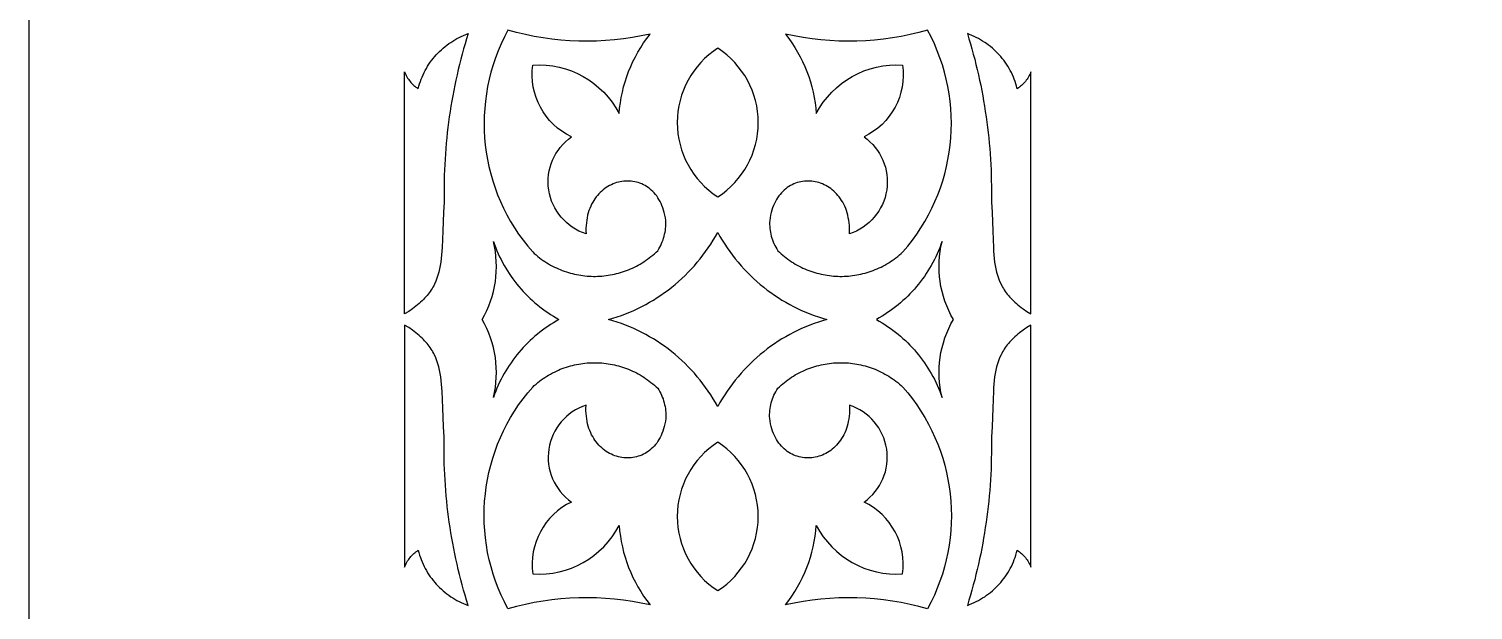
# Model space of a CAD drawing. Extents: x -660 to 660, y -460 to 460.
# Drawn here: x -660 to -429.4, y 189.2 to 282 of the extents above; entities that cross this region are included whole.
import ezdxf

# ---------------------------------------------------------------- set-up
doc = ezdxf.new("R2010")
doc.units = 0
doc.layers.add('LAYER_1', color=18, linetype='CONTINUOUS')

msp = doc.modelspace()

# ---------------------------------------------------------------- linework, layer by layer
at = {"layer": 'LAYER_1'}
for points in [[(-660, -460), (660, -460), (660, 460), (-660, 460)], [(-600, 236.5), (-600, 275.15), (-599.92, 274.94), (-599.83, 274.74), (-599.73, 274.55), (-599.63, 274.35), (-599.52, 274.16), (-599.4, 273.98), (-599.27, 273.8), (-599.14, 273.63), (-599, 273.46), (-598.85, 273.3), (-598.69, 273.14), (-598.53, 272.99), (-598.37, 272.85), (-598.19, 272.71), (-598.02, 272.58), (-597.83, 272.46), (-597.73, 272.84), (-597.62, 273.22), (-597.49, 273.59), (-597.36, 273.96), (-597.21, 274.32), (-597.06, 274.67), (-596.89, 275.02), (-596.71, 275.37), (-596.52, 275.7), (-596.32, 276.04), (-596.12, 276.36), (-595.9, 276.68), (-595.67, 276.99), (-595.44, 277.29), (-595.19, 277.58), (-594.94, 277.87), (-594.68, 278.15), (-594.41, 278.42), (-594.13, 278.68), (-593.85, 278.94), (-593.55, 279.18), (-593.25, 279.42), (-592.94, 279.65), (-592.63, 279.86), (-592.3, 280.07), (-591.97, 280.27), (-591.64, 280.46), (-591.29, 280.64), (-590.95, 280.81), (-590.59, 280.97), (-590.23, 281.11), (-589.86, 281.25), (-590.11, 280.44), (-590.35, 279.62), (-590.59, 278.8), (-590.81, 277.98), (-591.03, 277.16), (-591.24, 276.33), (-591.44, 275.5), (-591.63, 274.67), (-591.81, 273.84), (-591.99, 273.01), (-592.15, 272.18), (-592.31, 271.34), (-592.46, 270.5), (-592.6, 269.66), (-592.73, 268.82), (-592.86, 267.98), (-592.98, 267.14), (-593.08, 266.29), (-593.18, 265.45), (-593.27, 264.6), (-593.36, 263.75), (-593.43, 262.9), (-593.49, 262.05), (-593.55, 261.2), (-593.6, 260.35), (-593.64, 259.49), (-593.67, 258.64), (-593.69, 257.79), (-593.71, 256.93), (-593.71, 256.07), (-593.71, 255.22), (-593.7, 254.36), (-593.75, 253.53), (-593.8, 252.73), (-593.87, 251.2), (-593.92, 249.76), (-593.96, 248.4), (-594.02, 247.13), (-594.05, 246.52), (-594.1, 245.92), (-594.15, 245.35), (-594.22, 244.79), (-594.31, 244.24), (-594.41, 243.71), (-594.53, 243.19), (-594.67, 242.69), (-594.83, 242.2), (-595.02, 241.71), (-595.24, 241.24), (-595.36, 241.01), (-595.48, 240.78), (-595.62, 240.55), (-595.76, 240.33), (-595.91, 240.1), (-596.07, 239.88), (-596.24, 239.66), (-596.42, 239.44), (-596.6, 239.23), (-596.8, 239.01), (-597.01, 238.8), (-597.22, 238.58), (-597.45, 238.37), (-597.69, 238.16), (-597.94, 237.95), (-598.2, 237.74), (-598.47, 237.53), (-598.75, 237.32), (-599.35, 236.91)], [(-500, 236.5), (-500, 275.15), (-500.08, 274.94), (-500.17, 274.74), (-500.27, 274.55), (-500.37, 274.35), (-500.48, 274.16), (-500.6, 273.98), (-500.73, 273.8), (-500.86, 273.63), (-501, 273.46), (-501.15, 273.3), (-501.31, 273.14), (-501.47, 272.99), (-501.63, 272.85), (-501.81, 272.71), (-501.98, 272.58), (-502.17, 272.46), (-502.27, 272.84), (-502.38, 273.22), (-502.51, 273.59), (-502.64, 273.96), (-502.79, 274.32), (-502.94, 274.67), (-503.11, 275.02), (-503.29, 275.37), (-503.48, 275.7), (-503.68, 276.04), (-503.88, 276.36), (-504.1, 276.68), (-504.33, 276.99), (-504.56, 277.29), (-504.81, 277.58), (-505.06, 277.87), (-505.32, 278.15), (-505.59, 278.42), (-505.87, 278.68), (-506.15, 278.94), (-506.45, 279.18), (-506.75, 279.42), (-507.06, 279.65), (-507.37, 279.86), (-507.7, 280.07), (-508.03, 280.27), (-508.36, 280.46), (-508.71, 280.64), (-509.05, 280.81), (-509.41, 280.97), (-509.77, 281.11), (-510.14, 281.25), (-509.89, 280.44), (-509.65, 279.62), (-509.41, 278.8), (-509.19, 277.98), (-508.97, 277.16), (-508.76, 276.33), (-508.56, 275.5), (-508.37, 274.67), (-508.19, 273.84), (-508.01, 273.01), (-507.85, 272.18), (-507.69, 271.34), (-507.54, 270.5), (-507.4, 269.66), (-507.27, 268.82), (-507.14, 267.98), (-507.02, 267.14), (-506.92, 266.29), (-506.82, 265.45), (-506.73, 264.6), (-506.64, 263.75), (-506.57, 262.9), (-506.51, 262.05), (-506.45, 261.2), (-506.4, 260.35), (-506.36, 259.49), (-506.33, 258.64), (-506.31, 257.79), (-506.29, 256.93), (-506.29, 256.07), (-506.29, 255.22), (-506.3, 254.36), (-506.25, 253.53), (-506.2, 252.73), (-506.13, 251.2), (-506.08, 249.76), (-506.04, 248.4), (-505.98, 247.13), (-505.95, 246.52), (-505.9, 245.92), (-505.85, 245.35), (-505.78, 244.79), (-505.69, 244.24), (-505.59, 243.71), (-505.47, 243.19), (-505.33, 242.69), (-505.17, 242.2), (-504.98, 241.71), (-504.76, 241.24), (-504.64, 241.01), (-504.52, 240.78), (-504.38, 240.55), (-504.24, 240.33), (-504.09, 240.1), (-503.93, 239.88), (-503.76, 239.66), (-503.58, 239.44), (-503.4, 239.23), (-503.2, 239.01), (-502.99, 238.8), (-502.78, 238.58), (-502.55, 238.37), (-502.31, 238.16), (-502.06, 237.95), (-501.8, 237.74), (-501.53, 237.53), (-501.25, 237.32), (-500.65, 236.91)], [(-567.44, 235.61), (-566.75, 235.81), (-566.07, 236.03), (-565.39, 236.26), (-564.72, 236.51), (-564.06, 236.78), (-563.4, 237.06), (-562.76, 237.36), (-562.12, 237.68), (-561.49, 238.01), (-560.87, 238.36), (-560.26, 238.72), (-559.66, 239.1), (-559.06, 239.49), (-558.48, 239.9), (-557.91, 240.32), (-557.35, 240.76), (-556.8, 241.21), (-556.26, 241.67), (-555.73, 242.15), (-555.21, 242.64), (-554.71, 243.15), (-554.22, 243.66), (-553.73, 244.2), (-553.27, 244.74), (-552.81, 245.3), (-552.37, 245.86), (-551.94, 246.45), (-551.52, 247.04), (-551.12, 247.64), (-550.73, 248.26), (-550.36, 248.88), (-550, 249.52), (-549.64, 248.88), (-549.27, 248.26), (-548.88, 247.64), (-548.48, 247.04), (-548.06, 246.45), (-547.63, 245.86), (-547.19, 245.3), (-546.73, 244.74), (-546.27, 244.2), (-545.78, 243.66), (-545.29, 243.15), (-544.79, 242.64), (-544.27, 242.15), (-543.74, 241.67), (-543.2, 241.21), (-542.65, 240.76), (-542.09, 240.32), (-541.52, 239.9), (-540.94, 239.49), (-540.34, 239.1), (-539.74, 238.72), (-539.13, 238.36), (-538.51, 238.01), (-537.88, 237.68), (-537.24, 237.36), (-536.6, 237.06), (-535.94, 236.78), (-535.28, 236.51), (-534.61, 236.26), (-533.93, 236.03), (-533.25, 235.81), (-532.56, 235.61), (-533.25, 235.41), (-533.93, 235.2), (-534.61, 234.96), (-535.28, 234.71), (-535.94, 234.45), (-536.6, 234.16), (-537.24, 233.86), (-537.88, 233.55), (-538.51, 233.22), (-539.13, 232.87), (-539.74, 232.51), (-540.34, 232.13), (-540.94, 231.73), (-541.52, 231.33), (-542.09, 230.91), (-542.65, 230.47), (-543.2, 230.02), (-543.74, 229.55), (-544.27, 229.08), (-544.79, 228.58), (-545.29, 228.08), (-545.78, 227.56), (-546.27, 227.03), (-546.73, 226.48), (-547.19, 225.93), (-547.63, 225.36), (-548.06, 224.78), (-548.48, 224.19), (-548.88, 223.58), (-549.27, 222.97), (-549.64, 222.34), (-550, 221.7), (-550.36, 222.34), (-550.73, 222.97), (-551.12, 223.58), (-551.52, 224.19), (-551.94, 224.78), (-552.37, 225.36), (-552.81, 225.93), (-553.27, 226.48), (-553.73, 227.03), (-554.22, 227.56), (-554.71, 228.08), (-555.21, 228.58), (-555.73, 229.08), (-556.26, 229.55), (-556.8, 230.02), (-557.35, 230.47), (-557.91, 230.91), (-558.48, 231.33), (-559.06, 231.73), (-559.66, 232.13), (-560.26, 232.51), (-560.87, 232.87), (-561.49, 233.22), (-562.12, 233.55), (-562.76, 233.86), (-563.4, 234.16), (-564.06, 234.45), (-564.72, 234.71), (-565.39, 234.96), (-566.07, 235.2), (-566.75, 235.41)], [(-600, 196.07), (-599.92, 196.28), (-599.83, 196.48), (-599.73, 196.68), (-599.63, 196.87), (-599.52, 197.06), (-599.4, 197.24), (-599.27, 197.42), (-599.14, 197.6), (-599, 197.76), (-598.85, 197.93), (-598.69, 198.08), (-598.53, 198.23), (-598.37, 198.38), (-598.19, 198.51), (-598.02, 198.64), (-597.83, 198.77), (-597.73, 198.39), (-597.62, 198.01), (-597.49, 197.64), (-597.36, 197.27), (-597.21, 196.91), (-597.06, 196.55), (-596.89, 196.2), (-596.71, 195.86), (-596.52, 195.52), (-596.32, 195.19), (-596.12, 194.87), (-595.9, 194.55), (-595.67, 194.24), (-595.44, 193.94), (-595.19, 193.64), (-594.94, 193.35), (-594.68, 193.08), (-594.41, 192.8), (-594.13, 192.54), (-593.85, 192.29), (-593.55, 192.04), (-593.25, 191.81), (-592.94, 191.58), (-592.63, 191.36), (-592.3, 191.15), (-591.97, 190.95), (-591.64, 190.76), (-591.29, 190.58), (-590.95, 190.42), (-590.59, 190.26), (-590.23, 190.11), (-589.86, 189.97), (-590.11, 190.79), (-590.35, 191.61), (-590.59, 192.42), (-590.81, 193.25), (-591.03, 194.07), (-591.24, 194.89), (-591.44, 195.72), (-591.63, 196.55), (-591.81, 197.38), (-591.99, 198.21), (-592.15, 199.05), (-592.31, 199.88), (-592.46, 200.72), (-592.6, 201.56), (-592.73, 202.4), (-592.86, 203.24), (-592.98, 204.09), (-593.08, 204.93), (-593.18, 205.78), (-593.27, 206.63), (-593.36, 207.47), (-593.43, 208.32), (-593.49, 209.17), (-593.55, 210.03), (-593.6, 210.88), (-593.64, 211.73), (-593.67, 212.58), (-593.69, 213.44), (-593.71, 214.29), (-593.71, 215.15), (-593.71, 216.01), (-593.7, 216.86), (-593.75, 217.69), (-593.8, 218.49), (-593.87, 220.03), (-593.92, 221.47), (-593.96, 222.82), (-594.02, 224.1), (-594.05, 224.71), (-594.1, 225.3), (-594.15, 225.88), (-594.22, 226.44), (-594.31, 226.98), (-594.41, 227.51), (-594.53, 228.03), (-594.67, 228.53), (-594.83, 229.03), (-595.02, 229.51), (-595.24, 229.98), (-595.36, 230.21), (-595.48, 230.44), (-595.62, 230.67), (-595.76, 230.9), (-595.91, 231.12), (-596.07, 231.34), (-596.24, 231.56), (-596.42, 231.78), (-596.6, 232), (-596.8, 232.21), (-597.01, 232.43), (-597.22, 232.64), (-597.45, 232.85), (-597.69, 233.07), (-597.94, 233.28), (-598.2, 233.48), (-598.47, 233.69), (-598.75, 233.9), (-599.35, 234.31), (-600, 234.73)], [(-510.14, 189.97), (-509.77, 190.11), (-509.41, 190.26), (-509.05, 190.42), (-508.71, 190.58), (-508.36, 190.76), (-508.03, 190.95), (-507.7, 191.15), (-507.37, 191.36), (-507.06, 191.58), (-506.75, 191.81), (-506.45, 192.04), (-506.15, 192.29), (-505.87, 192.54), (-505.59, 192.8), (-505.32, 193.08), (-505.06, 193.35), (-504.81, 193.64), (-504.56, 193.94), (-504.33, 194.24), (-504.1, 194.55), (-503.88, 194.87), (-503.68, 195.19), (-503.48, 195.52), (-503.29, 195.86), (-503.11, 196.2), (-502.94, 196.55), (-502.79, 196.91), (-502.64, 197.27), (-502.51, 197.64), (-502.38, 198.01), (-502.27, 198.39), (-502.17, 198.77), (-501.98, 198.64), (-501.81, 198.51), (-501.63, 198.38), (-501.47, 198.23), (-501.31, 198.08), (-501.15, 197.93), (-501, 197.76), (-500.86, 197.6), (-500.73, 197.42), (-500.6, 197.24), (-500.48, 197.06), (-500.37, 196.87), (-500.27, 196.68), (-500.17, 196.48), (-500.08, 196.28), (-500, 196.07), (-500, 234.73), (-500.65, 234.31), (-501.25, 233.9), (-501.8, 233.48), (-502.06, 233.28), (-502.31, 233.07), (-502.55, 232.85), (-502.78, 232.64), (-502.99, 232.43), (-503.2, 232.21), (-503.4, 232), (-503.58, 231.78), (-503.76, 231.56), (-503.93, 231.34), (-504.09, 231.12), (-504.24, 230.9), (-504.38, 230.67), (-504.52, 230.44), (-504.64, 230.21), (-504.76, 229.98), (-504.98, 229.51), (-505.17, 229.03), (-505.33, 228.53), (-505.47, 228.03), (-505.59, 227.51), (-505.69, 226.98), (-505.78, 226.44), (-505.85, 225.88), (-505.9, 225.3), (-505.95, 224.71), (-505.98, 224.1), (-506.04, 222.82), (-506.08, 221.47), (-506.13, 220.03), (-506.2, 218.49), (-506.25, 217.69), (-506.3, 216.86), (-506.29, 216.01), (-506.29, 215.15), (-506.29, 214.29), (-506.31, 213.44), (-506.33, 212.58), (-506.36, 211.73), (-506.4, 210.88), (-506.45, 210.03), (-506.51, 209.17), (-506.57, 208.32), (-506.64, 207.47), (-506.73, 206.63), (-506.82, 205.78), (-506.92, 204.93), (-507.02, 204.09), (-507.14, 203.24), (-507.27, 202.4), (-507.4, 201.56), (-507.54, 200.72), (-507.69, 199.88), (-507.85, 199.05), (-508.01, 198.21), (-508.19, 197.38), (-508.37, 196.55), (-508.56, 195.72), (-508.76, 194.89), (-508.97, 194.07), (-509.19, 193.25), (-509.41, 192.42), (-509.65, 191.61), (-509.89, 190.79)]]:
    msp.add_lwpolyline(points, close=True, dxfattribs=at)
for points in [[(-579.55, 246.39), (-579.29, 246.15), (-579.01, 245.91), (-578.74, 245.68), (-578.46, 245.46), (-578.17, 245.25), (-577.88, 245.05), (-577.59, 244.85), (-577.3, 244.66), (-577, 244.48), (-576.69, 244.31), (-576.39, 244.15), (-576.08, 243.99), (-575.77, 243.84), (-575.45, 243.7), (-575.14, 243.57), (-574.82, 243.44), (-574.5, 243.32), (-574.17, 243.22), (-573.85, 243.11), (-573.52, 243.02), (-573.19, 242.93), (-572.86, 242.86), (-572.53, 242.79), (-572.2, 242.72), (-571.87, 242.67), (-571.53, 242.62), (-571.2, 242.58), (-570.86, 242.55), (-570.52, 242.53), (-570.19, 242.51), (-569.85, 242.5), (-569.51, 242.5), (-569.18, 242.51), (-568.84, 242.53), (-568.5, 242.55), (-568.17, 242.58), (-567.83, 242.62), (-567.5, 242.67), (-567.17, 242.72), (-566.83, 242.78), (-566.5, 242.85), (-566.17, 242.93), (-565.85, 243.02), (-565.52, 243.11), (-565.2, 243.21), (-564.88, 243.32), (-564.56, 243.44), (-564.24, 243.56), (-563.92, 243.69), (-563.61, 243.83), (-563.3, 243.98), (-562.99, 244.14), (-562.69, 244.3), (-562.39, 244.47), (-562.09, 244.65), (-561.8, 244.83), (-561.51, 245.03), (-561.22, 245.23), (-560.94, 245.44), (-560.66, 245.65), (-560.39, 245.88), (-560.12, 246.11), (-559.85, 246.35), (-559.59, 246.6), (-559.42, 246.87), (-559.26, 247.14), (-559.11, 247.43), (-558.98, 247.72), (-558.85, 248.01), (-558.74, 248.31), (-558.64, 248.61), (-558.55, 248.91), (-558.48, 249.22), (-558.41, 249.53), (-558.36, 249.84), (-558.33, 250.16), (-558.3, 250.47), (-558.29, 250.79), (-558.29, 251.11), (-558.3, 251.43), (-558.36, 251.86), (-558.44, 252.28), (-558.54, 252.68), (-558.64, 253.07), (-558.77, 253.44), (-558.9, 253.8), (-559.05, 254.13), (-559.21, 254.46), (-559.38, 254.77), (-559.56, 255.06), (-559.75, 255.33), (-559.96, 255.59), (-560.17, 255.84), (-560.39, 256.07), (-560.62, 256.28), (-560.86, 256.48), (-561.1, 256.67), (-561.35, 256.84), (-561.61, 256.99), (-561.87, 257.13), (-562.14, 257.25), (-562.42, 257.36), (-562.69, 257.46), (-562.98, 257.54), (-563.26, 257.6), (-563.55, 257.65), (-563.83, 257.69), (-564.13, 257.71), (-564.42, 257.72), (-564.71, 257.71), (-565, 257.69), (-565.29, 257.65), (-565.58, 257.6), (-565.87, 257.53), (-566.15, 257.46), (-566.43, 257.36), (-566.71, 257.25), (-566.99, 257.13), (-567.26, 257), (-567.53, 256.85), (-567.79, 256.69), (-568.04, 256.51), (-568.29, 256.32), (-568.53, 256.12), (-568.76, 255.9), (-568.99, 255.67), (-569.2, 255.43), (-569.41, 255.17), (-569.61, 254.9), (-569.79, 254.61), (-569.97, 254.32), (-570.14, 254.01), (-570.29, 253.68), (-570.43, 253.35), (-570.56, 253), (-570.67, 252.64), (-570.77, 252.26), (-570.85, 251.87), (-570.92, 251.47), (-570.98, 251.06), (-571.02, 250.64), (-571.04, 250.2), (-571.04, 249.75), (-571.03, 249.28, -0.618339), (-573.36, 264.76, -0.325211), (-579.53, 276.24, -0.29733), (-565.74, 268.49, -0.149529), (-560.81, 281.19, -0.127005), (-583.51, 281.8, 0.315316)], [(-540.41, 246.6), (-540.15, 246.35), (-539.88, 246.11), (-539.61, 245.88), (-539.34, 245.65), (-539.06, 245.44), (-538.78, 245.23), (-538.49, 245.03), (-538.2, 244.83), (-537.91, 244.65), (-537.61, 244.47), (-537.31, 244.3), (-537.01, 244.14), (-536.7, 243.98), (-536.39, 243.83), (-536.08, 243.69), (-535.76, 243.56), (-535.44, 243.44), (-535.12, 243.32), (-534.8, 243.21), (-534.48, 243.11), (-534.15, 243.02), (-533.83, 242.93), (-533.5, 242.85), (-533.17, 242.78), (-532.83, 242.72), (-532.5, 242.67), (-532.17, 242.62), (-531.83, 242.58), (-531.5, 242.55), (-531.16, 242.53), (-530.82, 242.51), (-530.49, 242.5), (-530.15, 242.5), (-529.81, 242.51), (-529.48, 242.53), (-529.14, 242.55), (-528.8, 242.58), (-528.47, 242.62), (-528.13, 242.67), (-527.8, 242.72), (-527.47, 242.79), (-527.14, 242.86), (-526.81, 242.93), (-526.48, 243.02), (-526.15, 243.11), (-525.83, 243.22), (-525.5, 243.32), (-525.18, 243.44), (-524.86, 243.57), (-524.55, 243.7), (-524.23, 243.84), (-523.92, 243.99), (-523.61, 244.15), (-523.31, 244.31), (-523, 244.48), (-522.7, 244.66), (-522.41, 244.85), (-522.12, 245.05), (-521.83, 245.25), (-521.54, 245.46), (-521.26, 245.68), (-520.99, 245.91), (-520.71, 246.15), (-520.45, 246.39, 0.315316), (-516.49, 281.8, -0.127005), (-539.19, 281.19, -0.149529), (-534.26, 268.49, -0.29733), (-520.47, 276.24, -0.325211), (-526.64, 264.76, -0.618339), (-528.97, 249.28), (-528.96, 249.75), (-528.96, 250.2), (-528.98, 250.64), (-529.02, 251.06), (-529.08, 251.47), (-529.15, 251.87), (-529.23, 252.26), (-529.33, 252.64), (-529.44, 253), (-529.57, 253.35), (-529.71, 253.68), (-529.86, 254.01), (-530.03, 254.32), (-530.21, 254.61), (-530.39, 254.9), (-530.59, 255.17), (-530.8, 255.43), (-531.01, 255.67), (-531.24, 255.9), (-531.47, 256.12), (-531.71, 256.32), (-531.96, 256.51), (-532.21, 256.69), (-532.47, 256.85), (-532.74, 257), (-533.01, 257.13), (-533.29, 257.25), (-533.57, 257.36), (-533.85, 257.46), (-534.13, 257.53), (-534.42, 257.6), (-534.71, 257.65), (-535, 257.69), (-535.29, 257.71), (-535.58, 257.72), (-535.87, 257.71), (-536.17, 257.69), (-536.45, 257.65), (-536.74, 257.6), (-537.02, 257.54), (-537.31, 257.46), (-537.58, 257.36), (-537.86, 257.25), (-538.13, 257.13), (-538.39, 256.99), (-538.65, 256.84), (-538.9, 256.67), (-539.14, 256.48), (-539.38, 256.28), (-539.61, 256.07), (-539.83, 255.84), (-540.04, 255.59), (-540.25, 255.33), (-540.44, 255.06), (-540.62, 254.77), (-540.79, 254.46), (-540.95, 254.13), (-541.1, 253.8), (-541.23, 253.44), (-541.36, 253.07), (-541.46, 252.68), (-541.56, 252.28), (-541.64, 251.86), (-541.7, 251.43), (-541.71, 251.11), (-541.71, 250.79), (-541.7, 250.47), (-541.67, 250.16), (-541.64, 249.84), (-541.59, 249.53), (-541.52, 249.22), (-541.45, 248.91), (-541.36, 248.61), (-541.26, 248.31), (-541.15, 248.01), (-541.02, 247.72), (-540.89, 247.43), (-540.74, 247.14), (-540.58, 246.87)], [(-550, 255.19, 0.545455), (-550, 278.91, 0.545455)], [(-585.82, 223.17, 0.19507), (-587.63, 235.61, 0.19507), (-585.82, 248.05), (-585.64, 247.56), (-585.46, 247.07), (-585.26, 246.58), (-585.05, 246.11), (-584.83, 245.63), (-584.6, 245.17), (-584.35, 244.71), (-584.1, 244.25), (-583.84, 243.81), (-583.57, 243.36), (-583.29, 242.93), (-583, 242.5), (-582.7, 242.08), (-582.39, 241.67), (-582.07, 241.26), (-581.74, 240.86), (-581.4, 240.47), (-581.05, 240.09), (-580.7, 239.71), (-580.33, 239.34), (-579.96, 238.99), (-579.58, 238.63), (-579.19, 238.29), (-578.8, 237.96), (-578.39, 237.63), (-577.98, 237.32), (-577.56, 237.01), (-577.13, 236.71), (-576.69, 236.42), (-576.25, 236.14), (-575.8, 235.87), (-575.35, 235.61), (-575.8, 235.35), (-576.25, 235.08), (-576.69, 234.8), (-577.13, 234.51), (-577.56, 234.22), (-577.98, 233.91), (-578.39, 233.59), (-578.8, 233.27), (-579.19, 232.93), (-579.58, 232.59), (-579.96, 232.24), (-580.33, 231.88), (-580.7, 231.51), (-581.05, 231.14), (-581.4, 230.75), (-581.74, 230.36), (-582.07, 229.96), (-582.39, 229.56), (-582.7, 229.14), (-583, 228.72), (-583.29, 228.29), (-583.57, 227.86), (-583.84, 227.42), (-584.1, 226.97), (-584.35, 226.52), (-584.6, 226.06), (-584.83, 225.59), (-585.05, 225.12), (-585.26, 224.64), (-585.46, 224.16), (-585.64, 223.67)], [(-524.65, 235.61), (-524.2, 235.35), (-523.75, 235.08), (-523.31, 234.8), (-522.87, 234.51), (-522.44, 234.22), (-522.02, 233.91), (-521.61, 233.59), (-521.2, 233.27), (-520.81, 232.93), (-520.42, 232.59), (-520.04, 232.24), (-519.67, 231.88), (-519.3, 231.51), (-518.95, 231.14), (-518.6, 230.75), (-518.26, 230.36), (-517.93, 229.96), (-517.61, 229.56), (-517.3, 229.14), (-517, 228.72), (-516.71, 228.29), (-516.43, 227.86), (-516.16, 227.42), (-515.9, 226.97), (-515.65, 226.52), (-515.4, 226.06), (-515.17, 225.59), (-514.95, 225.12), (-514.74, 224.64), (-514.54, 224.16), (-514.36, 223.67), (-514.18, 223.17, -0.19507), (-512.37, 235.61, -0.19507), (-514.18, 248.05), (-514.36, 247.56), (-514.54, 247.07), (-514.74, 246.58), (-514.95, 246.11), (-515.17, 245.63), (-515.4, 245.17), (-515.65, 244.71), (-515.9, 244.25), (-516.16, 243.81), (-516.43, 243.36), (-516.71, 242.93), (-517, 242.5), (-517.3, 242.08), (-517.61, 241.67), (-517.93, 241.26), (-518.26, 240.86), (-518.6, 240.47), (-518.95, 240.09), (-519.3, 239.71), (-519.67, 239.34), (-520.04, 238.99), (-520.42, 238.63), (-520.81, 238.29), (-521.2, 237.96), (-521.61, 237.63), (-522.02, 237.32), (-522.44, 237.01), (-522.87, 236.71), (-523.31, 236.42), (-523.75, 236.14), (-524.2, 235.87)], [(-583.51, 189.43, -0.315316), (-579.55, 224.83), (-579.29, 225.08), (-579.01, 225.31), (-578.74, 225.54), (-578.46, 225.76), (-578.17, 225.97), (-577.88, 226.18), (-577.59, 226.37), (-577.3, 226.56), (-577, 226.74), (-576.69, 226.91), (-576.39, 227.08), (-576.08, 227.23), (-575.77, 227.38), (-575.45, 227.52), (-575.14, 227.66), (-574.82, 227.78), (-574.5, 227.9), (-574.17, 228.01), (-573.85, 228.11), (-573.52, 228.2), (-573.19, 228.29), (-572.86, 228.37), (-572.53, 228.44), (-572.2, 228.5), (-571.87, 228.56), (-571.53, 228.6), (-571.2, 228.64), (-570.86, 228.67), (-570.52, 228.7), (-570.19, 228.71), (-569.85, 228.72), (-569.51, 228.72), (-569.18, 228.71), (-568.84, 228.7), (-568.5, 228.67), (-568.17, 228.64), (-567.83, 228.6), (-567.5, 228.56), (-567.17, 228.5), (-566.83, 228.44), (-566.5, 228.37), (-566.17, 228.29), (-565.85, 228.21), (-565.52, 228.11), (-565.2, 228.01), (-564.88, 227.9), (-564.56, 227.79), (-564.24, 227.66), (-563.92, 227.53), (-563.61, 227.39), (-563.3, 227.24), (-562.99, 227.09), (-562.69, 226.93), (-562.39, 226.76), (-562.09, 226.58), (-561.8, 226.39), (-561.51, 226.2), (-561.22, 226), (-560.94, 225.79), (-560.66, 225.57), (-560.39, 225.35), (-560.12, 225.12), (-559.85, 224.88), (-559.59, 224.63), (-559.42, 224.36), (-559.26, 224.08), (-559.11, 223.8), (-558.98, 223.51), (-558.85, 223.22), (-558.74, 222.92), (-558.64, 222.62), (-558.55, 222.31), (-558.48, 222.01), (-558.41, 221.7), (-558.36, 221.38), (-558.33, 221.07), (-558.3, 220.75), (-558.29, 220.43), (-558.29, 220.11), (-558.3, 219.8), (-558.36, 219.36), (-558.44, 218.94), (-558.54, 218.54), (-558.64, 218.15), (-558.77, 217.78), (-558.9, 217.43), (-559.05, 217.09), (-559.21, 216.77), (-559.38, 216.46), (-559.56, 216.17), (-559.75, 215.89), (-559.96, 215.63), (-560.17, 215.38), (-560.39, 215.15), (-560.62, 214.94), (-560.86, 214.74), (-561.1, 214.56), (-561.35, 214.39), (-561.61, 214.23), (-561.87, 214.09), (-562.14, 213.97), (-562.42, 213.86), (-562.69, 213.77), (-562.98, 213.69), (-563.26, 213.62), (-563.55, 213.57), (-563.83, 213.54), (-564.13, 213.51), (-564.42, 213.51), (-564.71, 213.52), (-565, 213.54), (-565.29, 213.57), (-565.58, 213.63), (-565.87, 213.69), (-566.15, 213.77), (-566.43, 213.86), (-566.71, 213.97), (-566.99, 214.09), (-567.26, 214.23), (-567.53, 214.37), (-567.79, 214.54), (-568.04, 214.71), (-568.29, 214.9), (-568.53, 215.11), (-568.76, 215.32), (-568.99, 215.55), (-569.2, 215.8), (-569.41, 216.06), (-569.61, 216.33), (-569.79, 216.61), (-569.97, 216.91), (-570.14, 217.22), (-570.29, 217.54), (-570.43, 217.88), (-570.56, 218.23), (-570.67, 218.59), (-570.77, 218.96), (-570.85, 219.35), (-570.92, 219.75), (-570.98, 220.16), (-571.02, 220.59), (-571.04, 221.03), (-571.04, 221.48), (-571.03, 221.94, 0.618339), (-573.36, 206.47, 0.325211), (-579.53, 194.99, 0.29733), (-565.74, 202.74, 0.149529), (-560.81, 190.04, 0.127005)], [(-539.19, 190.04, 0.149529), (-534.26, 202.74, 0.29733), (-520.47, 194.99, 0.325211), (-526.64, 206.47, 0.618339), (-528.97, 221.94), (-528.96, 221.48), (-528.96, 221.03), (-528.98, 220.59), (-529.02, 220.16), (-529.08, 219.75), (-529.15, 219.35), (-529.23, 218.96), (-529.33, 218.59), (-529.44, 218.23), (-529.57, 217.88), (-529.71, 217.54), (-529.86, 217.22), (-530.03, 216.91), (-530.21, 216.61), (-530.39, 216.33), (-530.59, 216.06), (-530.8, 215.8), (-531.01, 215.55), (-531.24, 215.32), (-531.47, 215.11), (-531.71, 214.9), (-531.96, 214.71), (-532.21, 214.54), (-532.47, 214.37), (-532.74, 214.23), (-533.01, 214.09), (-533.29, 213.97), (-533.57, 213.86), (-533.85, 213.77), (-534.13, 213.69), (-534.42, 213.63), (-534.71, 213.57), (-535, 213.54), (-535.29, 213.52), (-535.58, 213.51), (-535.87, 213.51), (-536.17, 213.54), (-536.45, 213.57), (-536.74, 213.62), (-537.02, 213.69), (-537.31, 213.77), (-537.58, 213.86), (-537.86, 213.97), (-538.13, 214.09), (-538.39, 214.23), (-538.65, 214.39), (-538.9, 214.56), (-539.14, 214.74), (-539.38, 214.94), (-539.61, 215.15), (-539.83, 215.38), (-540.04, 215.63), (-540.25, 215.89), (-540.44, 216.17), (-540.62, 216.46), (-540.79, 216.77), (-540.95, 217.09), (-541.1, 217.43), (-541.23, 217.78), (-541.36, 218.15), (-541.46, 218.54), (-541.56, 218.94), (-541.64, 219.36), (-541.7, 219.8), (-541.71, 220.11), (-541.71, 220.43), (-541.7, 220.75), (-541.67, 221.07), (-541.64, 221.38), (-541.59, 221.7), (-541.52, 222.01), (-541.45, 222.31), (-541.36, 222.62), (-541.26, 222.92), (-541.15, 223.22), (-541.02, 223.51), (-540.89, 223.8), (-540.74, 224.08), (-540.58, 224.36), (-540.41, 224.63), (-540.15, 224.88), (-539.88, 225.12), (-539.61, 225.35), (-539.34, 225.57), (-539.06, 225.79), (-538.78, 226), (-538.49, 226.2), (-538.2, 226.39), (-537.91, 226.58), (-537.61, 226.76), (-537.31, 226.93), (-537.01, 227.09), (-536.7, 227.24), (-536.39, 227.39), (-536.08, 227.53), (-535.76, 227.66), (-535.44, 227.79), (-535.12, 227.9), (-534.8, 228.01), (-534.48, 228.11), (-534.15, 228.21), (-533.83, 228.29), (-533.5, 228.37), (-533.17, 228.44), (-532.83, 228.5), (-532.5, 228.56), (-532.17, 228.6), (-531.83, 228.64), (-531.5, 228.67), (-531.16, 228.7), (-530.82, 228.71), (-530.49, 228.72), (-530.15, 228.72), (-529.81, 228.71), (-529.48, 228.7), (-529.14, 228.67), (-528.8, 228.64), (-528.47, 228.6), (-528.13, 228.56), (-527.8, 228.5), (-527.47, 228.44), (-527.14, 228.37), (-526.81, 228.29), (-526.48, 228.2), (-526.15, 228.11), (-525.83, 228.01), (-525.5, 227.9), (-525.18, 227.78), (-524.86, 227.66), (-524.55, 227.52), (-524.23, 227.38), (-523.92, 227.23), (-523.61, 227.08), (-523.31, 226.91), (-523, 226.74), (-522.7, 226.56), (-522.41, 226.37), (-522.12, 226.18), (-521.83, 225.97), (-521.54, 225.76), (-521.26, 225.54), (-520.99, 225.31), (-520.71, 225.08), (-520.45, 224.83, -0.315316), (-516.49, 189.43, 0.127005)], [(-550, 192.32, 0.545455), (-550, 216.03, 0.545455)]]:
    msp.add_lwpolyline(points, format="xyb", close=True, dxfattribs=at)

doc.saveas('drawing.dxf')
